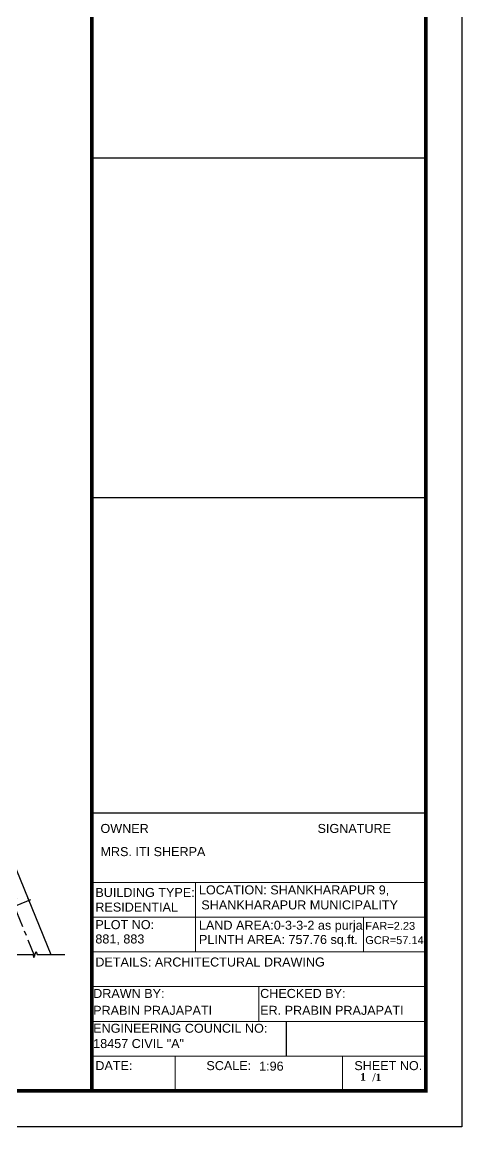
# Model space of a CAD drawing. Header units: inches. Extents: x -4737 to 13205, y 2479 to 13285.
# Drawn here: x -1917 to -1331, y 7017 to 8489 of the extents above; entities that cross this region are included whole.
import ezdxf

# ---------------------------------------------------------------- set-up
doc = ezdxf.new("R2010")
doc.units = ezdxf.units.IN
doc.header["$MEASUREMENT"] = 0
doc.linetypes.add('CENTER', pattern=[50.8, 31.75, -6.35, 6.35, -6.35])
doc.layers.add('A-Wall', color=7, linetype='Continuous')
for name, color, linetype, lineweight in [('ns_DIMS', 1, 'Continuous', 0), ('road', 129, 'Continuous', 25), ('Text', 7, 'Continuous', 13), ('Text 0.200', 122, 'Continuous', 20)]:
    doc.layers.add(name, color=color, linetype=linetype, lineweight=lineweight)
doc.styles.add('arial 1000', font='arial.ttf')
doc.styles.add('ordinary', font='arial.ttf')
doc.styles.get("Standard").update_dxf_attribs({"font": 'arial.ttf'})
doc.dimstyles.new("1-8'", dxfattribs={"dimtxt": 6, "dimasz": 3, "dimexe": 3, "dimexo": 6, "dimgap": 4, "dimtad": 1, "dimdec": 0, "dimzin": 0, "dimdsep": 46, "dimlunit": 4, "dimtxsty": 'arial 1000', "dimblk": 'ARCHTICK', "dimcen": 8, "dimdle": 3, "dimclrt": 7, "dimazin": 0, "dimtfac": 1, "dimtdec": 0, "dimtix": 1, "dimtmove": 2, "dimatfit": 3, "dimfxl": 5, "dimfxlon": 1, "dimarcsym": 0})

# ---------------------------------------------------------------- blocks, each defined once
blk = doc.blocks.new('_ArchTick')
at = {"color": 0, "const_width": 0.15}
blk.add_lwpolyline([(-0.5, -0.5), (0.5, 0.5)], dxfattribs=at)
blk = doc.blocks.new('*D1565')
at = {"layer": 'Defpoints', "color": 0, "transparency": 16777216}
for p in [(-1908.1, 7318.8), (-1908.1, 7318.8), (-1947, 7302.9)]:
    blk.add_point(p, dxfattribs=at)
at = {"layer": 'ns_DIMS', "color": 0, "lineweight": -2, "transparency": 16777216}
for p, q in [((-1949.8, 7301.7), (-1905.3, 7319.9)), ((-1908.1, 7318.8), (-1909.2, 7321.5)), ((-1947, 7302.9), (-1948.1, 7305.6))]:
    blk.add_line(p, q, dxfattribs=at)
at = {"layer": 'ns_DIMS', "color": 0, "lineweight": -2, "transparency": 16777216, "xscale": 3, "yscale": 3, "zscale": 3}
for p, rotation in [((-1908.1, 7318.8), 22.2353333218252), ((-1947, 7302.9), 202.2353333218252)]:
    blk.add_blockref('_ArchTick', p, dxfattribs=dict(at, rotation=rotation))
at = {"layer": 'ns_DIMS', "color": 7, "transparency": 16777216, "insert": (-1930.2, 7317.4), "char_height": 6, "attachment_point": 5, "rotation": 22.2353, "style": 'arial 1000'}
blk.add_mtext('3\'-6"', dxfattribs=at)

msp = doc.modelspace()

# ---------------------------------------------------------------- linework, layer by layer
for p, q in [((-1824.1, 8308.4), (-1379.5, 8308.4)), ((-1824.1, 7855.6), (-1379.5, 7855.6)), ((-1824.1, 7435.4), (-1379.5, 7435.4))]:
    msp.add_line(p, q)
msp.add_lwpolyline([(-4506.3, 7016.8), (-4506.3, 9261.9), (-1331.5, 9261.9), (-1331.5, 7016.8)], close=True)
at = {"const_width": 4.8}
msp.add_lwpolyline([(-1379.5, 7064.8), (-1379.5, 9213.9), (-4362.3, 9213.9), (-4362.3, 7064.8)], close=True, dxfattribs=at)
msp.add_lwpolyline([(-1824.1, 7064.8), (-1824.1, 9213.9)], dxfattribs=at)
at = {"layer": 'A-Wall', "ltscale": 50}
msp.add_line((-1565.5, 7157.5), (-1565.5, 7111.1), dxfattribs=at)
at = {"layer": 'road', "linetype": 'CENTER'}
msp.add_line((-2120.8, 7783.5), (-1900.4, 7244.5), dxfattribs=at)
at = {"layer": 'road'}
msp.add_line((-2098.8, 7785.3), (-1878.6, 7246.7), dxfattribs=at)
msp.add_lwpolyline([(-1939.4, 7246.7), (-1902.5, 7246.7), (-1901.1, 7242.7), (-1898.2, 7250.7), (-1896.7, 7246.7), (-1859.9, 7246.7)], dxfattribs=at)
at = {"layer": 'Text'}
for p, q in [((-1824.1, 7342.7), (-1379.5, 7342.7)), ((-1686.2, 7342.7), (-1686.2, 7250.1)), ((-1824.1, 7296.4), (-1379.5, 7296.4)), ((-1462.4, 7296.4), (-1462.4, 7250)), ((-1824.1, 7250.1), (-1379.5, 7250.1)), ((-1824.1, 7203.8), (-1379.5, 7203.8)), ((-1601.8, 7203.8), (-1601.8, 7157.4)), ((-1824.1, 7157.5), (-1379.5, 7157.5)), ((-1824.1, 7111.1), (-1379.5, 7111.1)), ((-1713, 7064.8), (-1713, 7111.1)), ((-1490.6, 7064.8), (-1490.6, 7111.1))]:
    msp.add_line(p, q, dxfattribs=at)

# ---------------------------------------------------------------- texts
at = {"insert": (-1490.6, 7102), "char_height": 6.5423, "width": 86.843, "attachment_point": 1}
msp.add_mtext('\\A1;{\\fTimes New Roman|b1|i0|c0|p18;\\H1.2367x;\\P\\pi29.76545;\\H0.80859x;    \\fBookman Old Style|b0|i0|c0|p18;\\H1.6907x;/\\fBookman Old Style|b1|i0|c0|p18;\\H0.86414x;1\\fArial|b1|i0|c0|p34;\\H1.2047x; \\H0.8998x;   }', dxfattribs=at)
at = {"layer": 'Text', "style": 'ordinary'}
for s, height, p in [('OWNER', 12, (-1812.6, 7408.6)), ('SIGNATURE', 12, (-1523.6, 7408.6)), ('MRS. ITI SHERPA', 12, (-1812.6, 7377.7)), ('BUILDING TYPE:  ', 12, (-1819.4, 7323.3)), ('LOCATION: SHANKHARAPUR 9,', 12, (-1681.5, 7326.7)), ('SHANKHARAPUR MUNICIPALITY', 12, (-1678.3, 7306.7)), ('RESIDENTIAL', 12, (-1819.4, 7303.8)), ('PLOT NO: ', 12, (-1819.4, 7280.4)), ('LAND AREA:0-3-3-2 as purja', 12, (-1681.5, 7279.6)), ('FAR=2.23', 10.5, (-1460.1, 7279.5)), ('881, 883 ', 12, (-1819.4, 7261.3)), ('PLINTH AREA: 757.76 sq.ft.', 12, (-1681.5, 7260.6)), ('GCR=57.14', 10.5, (-1460.1, 7260.5)), ('DETAILS: ARCHITECTURAL DRAWING ', 12, (-1819.4, 7230.6)), ('DRAWN BY:', 12, (-1822.3, 7188.7)), ('CHECKED BY: ', 12, (-1600, 7188.7)), ('PRABIN PRAJAPATI', 12, (-1822.3, 7166.2)), ('ER. PRABIN PRAJAPATI', 12, (-1600, 7166.2)), ('ENGINEERING COUNCIL NO:', 12, (-1822.3, 7142.3)), ('18457 CIVIL "A"', 12, (-1822.3, 7121.9)), ('DATE:', 12, (-1819.4, 7092.5)), ('SCALE:', 12, (-1671.6, 7092.5)), ('SHEET NO.', 12, (-1474.6, 7092.5))]:
    msp.add_text(s, height=height, dxfattribs=at).set_placement(p)
msp.add_attdef('1:96', (-1601.4, 7091.8), 'SCALE', height=12, dxfattribs=at)
at = {"layer": 'Text 0.200', "ltscale": 10, "insert": (-1463.1, 7088.5), "char_height": 9.93, "width": 19.482, "attachment_point": 2}
msp.add_mtext('{\\fBookman Old Style|b1|i0|c0|p18;1}', dxfattribs=at)

# ---------------------------------------------------------------- dimensions: what is measured, and where the dimension line sits
at = {"layer": 'ns_DIMS'}
dim = msp.add_aligned_dim(p1=(-1947, 7302.9), p2=(-1908.1, 7318.8), distance=0, dimstyle="1-8'", dxfattribs=at)
dim.commit()
dim.dimension.update_dxf_attribs({"geometry": '*D1565', "text_midpoint": (-1930.2, 7317.4)})

doc.saveas('drawing.dxf')
